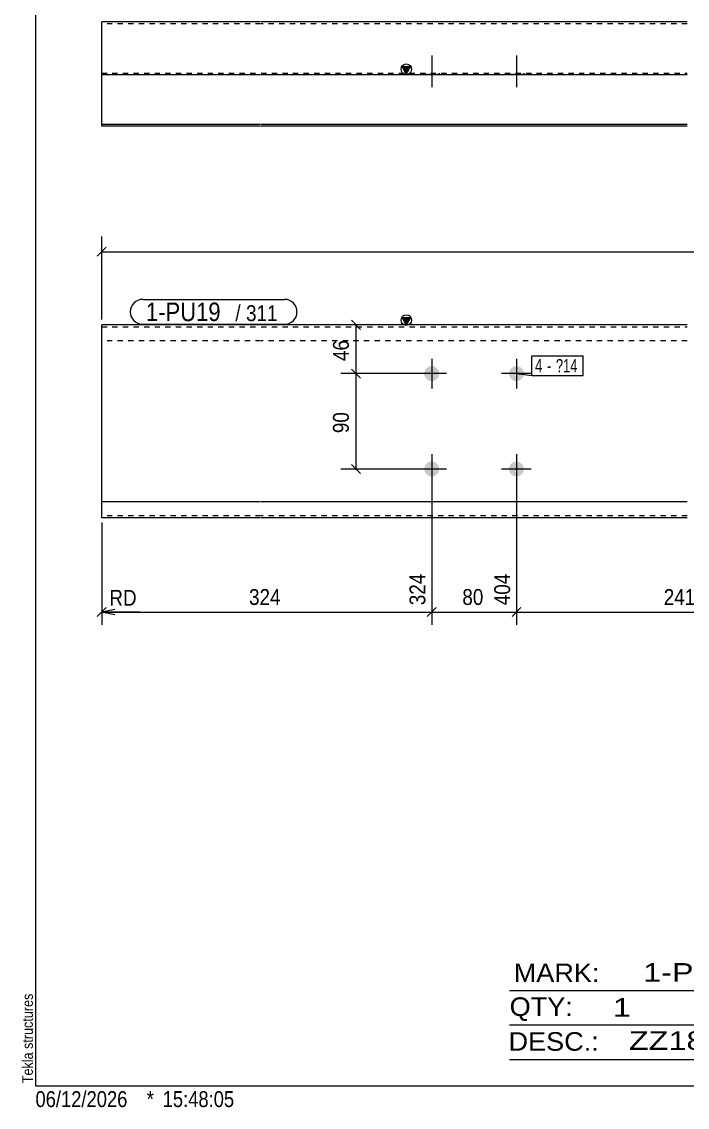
# Model space of a CAD drawing. Header units: millimetres. Extents: x 2 to 579, y 1 to 405.
# Drawn here: x 2.4 to 128, y 1 to 205.8 of the extents above; entities that cross this region are included whole.
import ezdxf

# ---------------------------------------------------------------- set-up
doc = ezdxf.new("R2010")
doc.units = ezdxf.units.MM
doc.linetypes.add('XKITLINE00', pattern=[0])
doc.linetypes.add('XKITLINE01', pattern=[4, 1, -1, 1, -1])
for name, color, linetype, lineweight in [('Bolt', 3, 'Continuous', 0), ('BoltMark', 7, 'Continuous', 0), ('Dimensions', 7, 'Continuous', 0), ('DrawingSheet', 5, 'Continuous', 0), ('OtherObjectType', 7, 'Continuous', 0), ('Part', 2, 'Continuous', 0), ('PartMark', 7, 'Continuous', 0)]:
    doc.layers.add(name, color=color, linetype=linetype, lineweight=lineweight)
doc.styles.add('ARIAL', font='ARIAL.TTF')
doc.styles.add('ARIAL_NARROW', font='ARIALN.TTF')

# ---------------------------------------------------------------- blocks, each defined once
blk = doc.blocks.new('*A1')
at = {"layer": 'Bolt'}
for points in [[(81.19, 139.35), (81.19, 139.31), (81.19, 139.28), (81.19, 139.24), (81.18, 139.21), (81.18, 139.17), (81.17, 139.14), (81.17, 139.11), (81.16, 139.07), (81.15, 139.04), (81.14, 139.01), (81.13, 138.97), (81.12, 138.94), (81.11, 138.91), (81.1, 138.88), (81.09, 138.84), (81.07, 138.81), (81.06, 138.78), (81.04, 138.75), (81.03, 138.72), (81.01, 138.69), (80.99, 138.66), (80.98, 138.63), (80.96, 138.6), (80.94, 138.57), (80.92, 138.55), (80.9, 138.52), (80.88, 138.49), (80.85, 138.47), (80.83, 138.44), (80.81, 138.41), (80.78, 138.39), (80.76, 138.37), (80.73, 138.34), (80.71, 138.32), (80.68, 138.3), (80.66, 138.28), (80.63, 138.25), (80.6, 138.23), (80.57, 138.22), (80.54, 138.2), (80.51, 138.18), (80.48, 138.16), (80.45, 138.14), (80.42, 138.13), (80.39, 138.11), (80.36, 138.1), (80.33, 138.09), (80.3, 138.07), (80.27, 138.06), (80.23, 138.05), (80.2, 138.04), (80.17, 138.03), (80.13, 138.02), (80.1, 138.01), (80.07, 138.01), (80.03, 138), (80, 137.99), (79.97, 137.99), (79.93, 137.99), (79.9, 137.98), (79.86, 137.98), (79.83, 137.98), (79.79, 137.98), (79.76, 137.98), (79.73, 137.98), (79.69, 137.98), (79.66, 137.99), (79.62, 137.99), (79.59, 137.99), (79.55, 138), (79.52, 138.01), (79.49, 138.01), (79.45, 138.02), (79.42, 138.03), (79.39, 138.04), (79.35, 138.05), (79.32, 138.06), (79.29, 138.07), (79.26, 138.09), (79.23, 138.1), (79.2, 138.11), (79.16, 138.13), (79.13, 138.14), (79.1, 138.16), (79.07, 138.18), (79.04, 138.2), (79.02, 138.22), (78.99, 138.23), (78.96, 138.25), (78.93, 138.28), (78.91, 138.3), (78.88, 138.32), (78.85, 138.34), (78.83, 138.37), (78.8, 138.39), (78.78, 138.41), (78.76, 138.44), (78.73, 138.47), (78.71, 138.49), (78.69, 138.52), (78.67, 138.55), (78.65, 138.57), (78.63, 138.6), (78.61, 138.63), (78.59, 138.66), (78.58, 138.69), (78.56, 138.72), (78.54, 138.75), (78.53, 138.78), (78.51, 138.81), (78.5, 138.84), (78.49, 138.88), (78.48, 138.91), (78.46, 138.94), (78.45, 138.97), (78.44, 139.01), (78.44, 139.04), (78.43, 139.07), (78.42, 139.11), (78.41, 139.14), (78.41, 139.17), (78.4, 139.21), (78.4, 139.24), (78.4, 139.28), (78.4, 139.31), (78.39, 139.35), (78.39, 139.38), (78.39, 139.41), (78.4, 139.45), (78.4, 139.48), (78.4, 139.52), (78.4, 139.55), (78.41, 139.58), (78.41, 139.62), (78.42, 139.65), (78.43, 139.69), (78.44, 139.72), (78.44, 139.75), (78.45, 139.79), (78.46, 139.82), (78.48, 139.85), (78.49, 139.88), (78.5, 139.92), (78.51, 139.95), (78.53, 139.98), (78.54, 140.01), (78.56, 140.04), (78.58, 140.07), (78.59, 140.1), (78.61, 140.13), (78.63, 140.16), (78.65, 140.19), (78.67, 140.21), (78.69, 140.24), (78.71, 140.27), (78.73, 140.29), (78.76, 140.32), (78.78, 140.34), (78.8, 140.37), (78.83, 140.39), (78.85, 140.42), (78.88, 140.44), (78.91, 140.46), (78.93, 140.48), (78.96, 140.5), (78.99, 140.52), (79.02, 140.54), (79.04, 140.56), (79.07, 140.58), (79.1, 140.6), (79.13, 140.61), (79.16, 140.63), (79.2, 140.65), (79.23, 140.66), (79.26, 140.67), (79.29, 140.69), (79.32, 140.7), (79.35, 140.71), (79.39, 140.72), (79.42, 140.73), (79.45, 140.74), (79.49, 140.75), (79.52, 140.75), (79.55, 140.76), (79.59, 140.76), (79.62, 140.77), (79.66, 140.77), (79.69, 140.78), (79.73, 140.78), (79.76, 140.78), (79.79, 140.78), (79.83, 140.78), (79.86, 140.78), (79.9, 140.78), (79.93, 140.77), (79.97, 140.77), (80, 140.76), (80.03, 140.76), (80.07, 140.75), (80.1, 140.75), (80.13, 140.74), (80.17, 140.73), (80.2, 140.72), (80.23, 140.71), (80.27, 140.7), (80.3, 140.69), (80.33, 140.67), (80.36, 140.66), (80.39, 140.65), (80.42, 140.63), (80.45, 140.61), (80.48, 140.6), (80.51, 140.58), (80.54, 140.56), (80.57, 140.54), (80.6, 140.52), (80.63, 140.5), (80.66, 140.48), (80.68, 140.46), (80.71, 140.44), (80.73, 140.42), (80.76, 140.39), (80.78, 140.37), (80.81, 140.34), (80.83, 140.32), (80.85, 140.29), (80.88, 140.27), (80.9, 140.24), (80.92, 140.21), (80.94, 140.19), (80.96, 140.16), (80.98, 140.13), (80.99, 140.1), (81.01, 140.07), (81.03, 140.04), (81.04, 140.01), (81.06, 139.98), (81.07, 139.95), (81.09, 139.92), (81.1, 139.88), (81.11, 139.85), (81.12, 139.82), (81.13, 139.79), (81.14, 139.75), (81.15, 139.72), (81.16, 139.69), (81.17, 139.65), (81.17, 139.62), (81.18, 139.58), (81.18, 139.55), (81.19, 139.52), (81.19, 139.48), (81.19, 139.45), (81.19, 139.41), (81.19, 139.38)], [(97.19, 139.35), (97.19, 139.31), (97.19, 139.28), (97.19, 139.24), (97.18, 139.21), (97.18, 139.17), (97.17, 139.14), (97.17, 139.11), (97.16, 139.07), (97.15, 139.04), (97.14, 139.01), (97.13, 138.97), (97.12, 138.94), (97.11, 138.91), (97.1, 138.88), (97.09, 138.84), (97.07, 138.81), (97.06, 138.78), (97.04, 138.75), (97.03, 138.72), (97.01, 138.69), (96.99, 138.66), (96.98, 138.63), (96.96, 138.6), (96.94, 138.57), (96.92, 138.55), (96.9, 138.52), (96.88, 138.49), (96.85, 138.47), (96.83, 138.44), (96.81, 138.41), (96.78, 138.39), (96.76, 138.37), (96.73, 138.34), (96.71, 138.32), (96.68, 138.3), (96.66, 138.28), (96.63, 138.25), (96.6, 138.23), (96.57, 138.22), (96.54, 138.2), (96.51, 138.18), (96.48, 138.16), (96.45, 138.14), (96.42, 138.13), (96.39, 138.11), (96.36, 138.1), (96.33, 138.09), (96.3, 138.07), (96.27, 138.06), (96.23, 138.05), (96.2, 138.04), (96.17, 138.03), (96.13, 138.02), (96.1, 138.01), (96.07, 138.01), (96.03, 138), (96, 137.99), (95.97, 137.99), (95.93, 137.99), (95.9, 137.98), (95.86, 137.98), (95.83, 137.98), (95.79, 137.98), (95.76, 137.98), (95.73, 137.98), (95.69, 137.98), (95.66, 137.99), (95.62, 137.99), (95.59, 137.99), (95.55, 138), (95.52, 138.01), (95.49, 138.01), (95.45, 138.02), (95.42, 138.03), (95.39, 138.04), (95.35, 138.05), (95.32, 138.06), (95.29, 138.07), (95.26, 138.09), (95.23, 138.1), (95.2, 138.11), (95.16, 138.13), (95.13, 138.14), (95.1, 138.16), (95.07, 138.18), (95.04, 138.2), (95.02, 138.22), (94.99, 138.23), (94.96, 138.25), (94.93, 138.28), (94.91, 138.3), (94.88, 138.32), (94.85, 138.34), (94.83, 138.37), (94.8, 138.39), (94.78, 138.41), (94.76, 138.44), (94.73, 138.47), (94.71, 138.49), (94.69, 138.52), (94.67, 138.55), (94.65, 138.57), (94.63, 138.6), (94.61, 138.63), (94.59, 138.66), (94.58, 138.69), (94.56, 138.72), (94.54, 138.75), (94.53, 138.78), (94.51, 138.81), (94.5, 138.84), (94.49, 138.88), (94.48, 138.91), (94.46, 138.94), (94.45, 138.97), (94.44, 139.01), (94.44, 139.04), (94.43, 139.07), (94.42, 139.11), (94.41, 139.14), (94.41, 139.17), (94.4, 139.21), (94.4, 139.24), (94.4, 139.28), (94.4, 139.31), (94.39, 139.35), (94.39, 139.38), (94.39, 139.41), (94.4, 139.45), (94.4, 139.48), (94.4, 139.52), (94.4, 139.55), (94.41, 139.58), (94.41, 139.62), (94.42, 139.65), (94.43, 139.69), (94.44, 139.72), (94.44, 139.75), (94.45, 139.79), (94.46, 139.82), (94.48, 139.85), (94.49, 139.88), (94.5, 139.92), (94.51, 139.95), (94.53, 139.98), (94.54, 140.01), (94.56, 140.04), (94.58, 140.07), (94.59, 140.1), (94.61, 140.13), (94.63, 140.16), (94.65, 140.19), (94.67, 140.21), (94.69, 140.24), (94.71, 140.27), (94.73, 140.29), (94.76, 140.32), (94.78, 140.34), (94.8, 140.37), (94.83, 140.39), (94.85, 140.42), (94.88, 140.44), (94.91, 140.46), (94.93, 140.48), (94.96, 140.5), (94.99, 140.52), (95.02, 140.54), (95.04, 140.56), (95.07, 140.58), (95.1, 140.6), (95.13, 140.61), (95.16, 140.63), (95.2, 140.65), (95.23, 140.66), (95.26, 140.67), (95.29, 140.69), (95.32, 140.7), (95.35, 140.71), (95.39, 140.72), (95.42, 140.73), (95.45, 140.74), (95.49, 140.75), (95.52, 140.75), (95.55, 140.76), (95.59, 140.76), (95.62, 140.77), (95.66, 140.77), (95.69, 140.78), (95.73, 140.78), (95.76, 140.78), (95.79, 140.78), (95.83, 140.78), (95.86, 140.78), (95.9, 140.78), (95.93, 140.77), (95.97, 140.77), (96, 140.76), (96.03, 140.76), (96.07, 140.75), (96.1, 140.75), (96.13, 140.74), (96.17, 140.73), (96.2, 140.72), (96.23, 140.71), (96.27, 140.7), (96.3, 140.69), (96.33, 140.67), (96.36, 140.66), (96.39, 140.65), (96.42, 140.63), (96.45, 140.61), (96.48, 140.6), (96.51, 140.58), (96.54, 140.56), (96.57, 140.54), (96.6, 140.52), (96.63, 140.5), (96.66, 140.48), (96.68, 140.46), (96.71, 140.44), (96.73, 140.42), (96.76, 140.39), (96.78, 140.37), (96.81, 140.34), (96.83, 140.32), (96.85, 140.29), (96.88, 140.27), (96.9, 140.24), (96.92, 140.21), (96.94, 140.19), (96.96, 140.16), (96.98, 140.13), (96.99, 140.1), (97.01, 140.07), (97.03, 140.04), (97.04, 140.01), (97.06, 139.98), (97.07, 139.95), (97.09, 139.92), (97.1, 139.88), (97.11, 139.85), (97.12, 139.82), (97.13, 139.79), (97.14, 139.75), (97.15, 139.72), (97.16, 139.69), (97.17, 139.65), (97.17, 139.62), (97.18, 139.58), (97.18, 139.55), (97.19, 139.52), (97.19, 139.48), (97.19, 139.45), (97.19, 139.41), (97.19, 139.38)], [(81.19, 121.35), (81.19, 121.31), (81.19, 121.28), (81.19, 121.24), (81.18, 121.21), (81.18, 121.17), (81.17, 121.14), (81.17, 121.11), (81.16, 121.07), (81.15, 121.04), (81.14, 121.01), (81.13, 120.97), (81.12, 120.94), (81.11, 120.91), (81.1, 120.88), (81.09, 120.84), (81.07, 120.81), (81.06, 120.78), (81.04, 120.75), (81.03, 120.72), (81.01, 120.69), (80.99, 120.66), (80.98, 120.63), (80.96, 120.6), (80.94, 120.57), (80.92, 120.55), (80.9, 120.52), (80.88, 120.49), (80.85, 120.47), (80.83, 120.44), (80.81, 120.41), (80.78, 120.39), (80.76, 120.37), (80.73, 120.34), (80.71, 120.32), (80.68, 120.3), (80.66, 120.28), (80.63, 120.25), (80.6, 120.23), (80.57, 120.22), (80.54, 120.2), (80.51, 120.18), (80.48, 120.16), (80.45, 120.14), (80.42, 120.13), (80.39, 120.11), (80.36, 120.1), (80.33, 120.09), (80.3, 120.07), (80.27, 120.06), (80.23, 120.05), (80.2, 120.04), (80.17, 120.03), (80.13, 120.02), (80.1, 120.01), (80.07, 120.01), (80.03, 120), (80, 119.99), (79.97, 119.99), (79.93, 119.99), (79.9, 119.98), (79.86, 119.98), (79.83, 119.98), (79.79, 119.98), (79.76, 119.98), (79.73, 119.98), (79.69, 119.98), (79.66, 119.99), (79.62, 119.99), (79.59, 119.99), (79.55, 120), (79.52, 120.01), (79.49, 120.01), (79.45, 120.02), (79.42, 120.03), (79.39, 120.04), (79.35, 120.05), (79.32, 120.06), (79.29, 120.07), (79.26, 120.09), (79.23, 120.1), (79.2, 120.11), (79.16, 120.13), (79.13, 120.14), (79.1, 120.16), (79.07, 120.18), (79.04, 120.2), (79.02, 120.22), (78.99, 120.23), (78.96, 120.25), (78.93, 120.28), (78.91, 120.3), (78.88, 120.32), (78.85, 120.34), (78.83, 120.37), (78.8, 120.39), (78.78, 120.41), (78.76, 120.44), (78.73, 120.47), (78.71, 120.49), (78.69, 120.52), (78.67, 120.55), (78.65, 120.57), (78.63, 120.6), (78.61, 120.63), (78.59, 120.66), (78.58, 120.69), (78.56, 120.72), (78.54, 120.75), (78.53, 120.78), (78.51, 120.81), (78.5, 120.84), (78.49, 120.88), (78.48, 120.91), (78.46, 120.94), (78.45, 120.97), (78.44, 121.01), (78.44, 121.04), (78.43, 121.07), (78.42, 121.11), (78.41, 121.14), (78.41, 121.17), (78.4, 121.21), (78.4, 121.24), (78.4, 121.28), (78.4, 121.31), (78.39, 121.35), (78.39, 121.38), (78.39, 121.41), (78.4, 121.45), (78.4, 121.48), (78.4, 121.52), (78.4, 121.55), (78.41, 121.58), (78.41, 121.62), (78.42, 121.65), (78.43, 121.69), (78.44, 121.72), (78.44, 121.75), (78.45, 121.79), (78.46, 121.82), (78.48, 121.85), (78.49, 121.88), (78.5, 121.92), (78.51, 121.95), (78.53, 121.98), (78.54, 122.01), (78.56, 122.04), (78.58, 122.07), (78.59, 122.1), (78.61, 122.13), (78.63, 122.16), (78.65, 122.19), (78.67, 122.21), (78.69, 122.24), (78.71, 122.27), (78.73, 122.29), (78.76, 122.32), (78.78, 122.34), (78.8, 122.37), (78.83, 122.39), (78.85, 122.42), (78.88, 122.44), (78.91, 122.46), (78.93, 122.48), (78.96, 122.5), (78.99, 122.52), (79.02, 122.54), (79.04, 122.56), (79.07, 122.58), (79.1, 122.6), (79.13, 122.61), (79.16, 122.63), (79.2, 122.65), (79.23, 122.66), (79.26, 122.67), (79.29, 122.69), (79.32, 122.7), (79.35, 122.71), (79.39, 122.72), (79.42, 122.73), (79.45, 122.74), (79.49, 122.75), (79.52, 122.75), (79.55, 122.76), (79.59, 122.76), (79.62, 122.77), (79.66, 122.77), (79.69, 122.78), (79.73, 122.78), (79.76, 122.78), (79.79, 122.78), (79.83, 122.78), (79.86, 122.78), (79.9, 122.78), (79.93, 122.77), (79.97, 122.77), (80, 122.76), (80.03, 122.76), (80.07, 122.75), (80.1, 122.75), (80.13, 122.74), (80.17, 122.73), (80.2, 122.72), (80.23, 122.71), (80.27, 122.7), (80.3, 122.69), (80.33, 122.67), (80.36, 122.66), (80.39, 122.65), (80.42, 122.63), (80.45, 122.61), (80.48, 122.6), (80.51, 122.58), (80.54, 122.56), (80.57, 122.54), (80.6, 122.52), (80.63, 122.5), (80.66, 122.48), (80.68, 122.46), (80.71, 122.44), (80.73, 122.42), (80.76, 122.39), (80.78, 122.37), (80.81, 122.34), (80.83, 122.32), (80.85, 122.29), (80.88, 122.27), (80.9, 122.24), (80.92, 122.21), (80.94, 122.19), (80.96, 122.16), (80.98, 122.13), (80.99, 122.1), (81.01, 122.07), (81.03, 122.04), (81.04, 122.01), (81.06, 121.98), (81.07, 121.95), (81.09, 121.92), (81.1, 121.88), (81.11, 121.85), (81.12, 121.82), (81.13, 121.79), (81.14, 121.75), (81.15, 121.72), (81.16, 121.69), (81.17, 121.65), (81.17, 121.62), (81.18, 121.58), (81.18, 121.55), (81.19, 121.52), (81.19, 121.48), (81.19, 121.45), (81.19, 121.41), (81.19, 121.38)], [(97.19, 121.35), (97.19, 121.31), (97.19, 121.28), (97.19, 121.24), (97.18, 121.21), (97.18, 121.17), (97.17, 121.14), (97.17, 121.11), (97.16, 121.07), (97.15, 121.04), (97.14, 121.01), (97.13, 120.97), (97.12, 120.94), (97.11, 120.91), (97.1, 120.88), (97.09, 120.84), (97.07, 120.81), (97.06, 120.78), (97.04, 120.75), (97.03, 120.72), (97.01, 120.69), (96.99, 120.66), (96.98, 120.63), (96.96, 120.6), (96.94, 120.57), (96.92, 120.55), (96.9, 120.52), (96.88, 120.49), (96.85, 120.47), (96.83, 120.44), (96.81, 120.41), (96.78, 120.39), (96.76, 120.37), (96.73, 120.34), (96.71, 120.32), (96.68, 120.3), (96.66, 120.28), (96.63, 120.25), (96.6, 120.23), (96.57, 120.22), (96.54, 120.2), (96.51, 120.18), (96.48, 120.16), (96.45, 120.14), (96.42, 120.13), (96.39, 120.11), (96.36, 120.1), (96.33, 120.09), (96.3, 120.07), (96.27, 120.06), (96.23, 120.05), (96.2, 120.04), (96.17, 120.03), (96.13, 120.02), (96.1, 120.01), (96.07, 120.01), (96.03, 120), (96, 119.99), (95.97, 119.99), (95.93, 119.99), (95.9, 119.98), (95.86, 119.98), (95.83, 119.98), (95.79, 119.98), (95.76, 119.98), (95.73, 119.98), (95.69, 119.98), (95.66, 119.99), (95.62, 119.99), (95.59, 119.99), (95.55, 120), (95.52, 120.01), (95.49, 120.01), (95.45, 120.02), (95.42, 120.03), (95.39, 120.04), (95.35, 120.05), (95.32, 120.06), (95.29, 120.07), (95.26, 120.09), (95.23, 120.1), (95.2, 120.11), (95.16, 120.13), (95.13, 120.14), (95.1, 120.16), (95.07, 120.18), (95.04, 120.2), (95.02, 120.22), (94.99, 120.23), (94.96, 120.25), (94.93, 120.28), (94.91, 120.3), (94.88, 120.32), (94.85, 120.34), (94.83, 120.37), (94.8, 120.39), (94.78, 120.41), (94.76, 120.44), (94.73, 120.47), (94.71, 120.49), (94.69, 120.52), (94.67, 120.55), (94.65, 120.57), (94.63, 120.6), (94.61, 120.63), (94.59, 120.66), (94.58, 120.69), (94.56, 120.72), (94.54, 120.75), (94.53, 120.78), (94.51, 120.81), (94.5, 120.84), (94.49, 120.88), (94.48, 120.91), (94.46, 120.94), (94.45, 120.97), (94.44, 121.01), (94.44, 121.04), (94.43, 121.07), (94.42, 121.11), (94.41, 121.14), (94.41, 121.17), (94.4, 121.21), (94.4, 121.24), (94.4, 121.28), (94.4, 121.31), (94.39, 121.35), (94.39, 121.38), (94.39, 121.41), (94.4, 121.45), (94.4, 121.48), (94.4, 121.52), (94.4, 121.55), (94.41, 121.58), (94.41, 121.62), (94.42, 121.65), (94.43, 121.69), (94.44, 121.72), (94.44, 121.75), (94.45, 121.79), (94.46, 121.82), (94.48, 121.85), (94.49, 121.88), (94.5, 121.92), (94.51, 121.95), (94.53, 121.98), (94.54, 122.01), (94.56, 122.04), (94.58, 122.07), (94.59, 122.1), (94.61, 122.13), (94.63, 122.16), (94.65, 122.19), (94.67, 122.21), (94.69, 122.24), (94.71, 122.27), (94.73, 122.29), (94.76, 122.32), (94.78, 122.34), (94.8, 122.37), (94.83, 122.39), (94.85, 122.42), (94.88, 122.44), (94.91, 122.46), (94.93, 122.48), (94.96, 122.5), (94.99, 122.52), (95.02, 122.54), (95.04, 122.56), (95.07, 122.58), (95.1, 122.6), (95.13, 122.61), (95.16, 122.63), (95.2, 122.65), (95.23, 122.66), (95.26, 122.67), (95.29, 122.69), (95.32, 122.7), (95.35, 122.71), (95.39, 122.72), (95.42, 122.73), (95.45, 122.74), (95.49, 122.75), (95.52, 122.75), (95.55, 122.76), (95.59, 122.76), (95.62, 122.77), (95.66, 122.77), (95.69, 122.78), (95.73, 122.78), (95.76, 122.78), (95.79, 122.78), (95.83, 122.78), (95.86, 122.78), (95.9, 122.78), (95.93, 122.77), (95.97, 122.77), (96, 122.76), (96.03, 122.76), (96.07, 122.75), (96.1, 122.75), (96.13, 122.74), (96.17, 122.73), (96.2, 122.72), (96.23, 122.71), (96.27, 122.7), (96.3, 122.69), (96.33, 122.67), (96.36, 122.66), (96.39, 122.65), (96.42, 122.63), (96.45, 122.61), (96.48, 122.6), (96.51, 122.58), (96.54, 122.56), (96.57, 122.54), (96.6, 122.52), (96.63, 122.5), (96.66, 122.48), (96.68, 122.46), (96.71, 122.44), (96.73, 122.42), (96.76, 122.39), (96.78, 122.37), (96.81, 122.34), (96.83, 122.32), (96.85, 122.29), (96.88, 122.27), (96.9, 122.24), (96.92, 122.21), (96.94, 122.19), (96.96, 122.16), (96.98, 122.13), (96.99, 122.1), (97.01, 122.07), (97.03, 122.04), (97.04, 122.01), (97.06, 121.98), (97.07, 121.95), (97.09, 121.92), (97.1, 121.88), (97.11, 121.85), (97.12, 121.82), (97.13, 121.79), (97.14, 121.75), (97.15, 121.72), (97.16, 121.69), (97.17, 121.65), (97.17, 121.62), (97.18, 121.58), (97.18, 121.55), (97.19, 121.52), (97.19, 121.48), (97.19, 121.45), (97.19, 121.41), (97.19, 121.38)]]:
    blk.add_hatch(color=3, dxfattribs=at).paths.add_polyline_path(points, flags=17)
at = {"layer": 'Bolt', "color": 3, "linetype": 'XKITLINE00', "lineweight": 0}
for p, q in [((79.79, 142.18), (79.79, 136.58)), ((95.79, 142.18), (95.79, 136.58)), ((82.59, 139.38), (76.99, 139.38)), ((98.59, 139.38), (92.99, 139.38)), ((79.79, 124.18), (79.79, 118.58)), ((95.79, 124.18), (95.79, 118.58)), ((82.59, 121.38), (76.99, 121.38)), ((98.59, 121.38), (92.99, 121.38))]:
    blk.add_line(p, q, dxfattribs=at)
blk = doc.blocks.new('*A6')
at = {"layer": 'Part'}
blk.add_hatch(color=2, dxfattribs=at).paths.add_polyline_path([(74.2, 149.98), (75.8, 149.98), (75, 148.58)], flags=17)
at = {"layer": 'Part', "color": 2, "linetype": 'XKITLINE00', "lineweight": 0}
for p, q in [((75, 148.58), (74.2, 149.98)), ((74.2, 149.98), (75.8, 149.98)), ((75.8, 149.98), (75, 148.58)), ((17.5, 112.18), (17.5, 148.58)), ((47.5, 148.58), (17.5, 148.58)), ((127.99, 148.58), (47.6, 148.58)), ((47.5, 115.18), (17.5, 115.18)), ((127.99, 115.18), (47.6, 115.18)), ((47.5, 112.18), (17.5, 112.18)), ((127.99, 112.18), (47.6, 112.18))]:
    blk.add_line(p, q, dxfattribs=at)
at = {"layer": 'Part', "color": 7, "linetype": 'XKITLINE01', "lineweight": 0}
for p, q in [((17.5, 148.22), (47.5, 148.22)), ((47.6, 148.22), (127.99, 148.22)), ((47.5, 145.58), (17.5, 145.58)), ((127.99, 145.58), (47.6, 145.58)), ((47.5, 112.54), (17.5, 112.54)), ((127.99, 112.54), (47.6, 112.54))]:
    blk.add_line(p, q, dxfattribs=at)
at = {"layer": 'Part', "color": 2, "linetype": 'XKITLINE00', "lineweight": 0}
blk.add_circle((75, 149.48), 1, dxfattribs=at)
blk = doc.blocks.new('*A7')
at = {"layer": 'Bolt'}
for points in [[(81.19, 196.08), (81.19, 195.72), (78.39, 195.72), (78.39, 196.08)], [(81.19, 196.08), (81.19, 195.72), (78.39, 195.72), (78.39, 196.08)], [(97.19, 196.08), (97.19, 195.72), (94.39, 195.72), (94.39, 196.08)], [(97.19, 196.08), (97.19, 195.72), (94.39, 195.72), (94.39, 196.08)]]:
    blk.add_hatch(color=3, dxfattribs=at).paths.add_polyline_path(points, flags=17)
at = {"layer": 'Bolt', "color": 3, "linetype": 'XKITLINE00', "lineweight": 0}
for p, q in [((79.79, 199.4), (79.79, 193.4)), ((79.79, 199.4), (79.79, 193.4)), ((95.79, 199.4), (95.79, 193.4)), ((95.79, 199.4), (95.79, 193.4)), ((78.39, 196.08), (78.39, 195.72)), ((78.39, 196.08), (78.39, 195.72)), ((81.19, 196.08), (81.19, 195.72)), ((81.19, 196.08), (81.19, 195.72)), ((94.39, 196.08), (94.39, 195.72)), ((94.39, 196.08), (94.39, 195.72)), ((97.19, 196.08), (97.19, 195.72)), ((97.19, 196.08), (97.19, 195.72))]:
    blk.add_line(p, q, dxfattribs=at)
blk = doc.blocks.new('*A12')
at = {"layer": 'Part'}
blk.add_hatch(color=2, dxfattribs=at).paths.add_polyline_path([(74.2, 197.3), (75.8, 197.3), (75, 195.9)], flags=17)
at = {"layer": 'Part', "color": 2, "linetype": 'XKITLINE00', "lineweight": 0}
for p, q in [((17.5, 186.44), (17.5, 205.72)), ((47.5, 205.72), (17.5, 205.72)), ((127.99, 205.72), (47.6, 205.72)), ((75, 195.9), (74.2, 197.3)), ((74.2, 197.3), (75.8, 197.3)), ((75.8, 197.3), (75, 195.9)), ((47.5, 195.72), (17.5, 195.72)), ((127.99, 195.72), (47.6, 195.72)), ((17.5, 186.08), (17.5, 186.44)), ((17.5, 186.44), (47.5, 186.44)), ((47.6, 186.44), (127.99, 186.44)), ((47.5, 186.08), (17.5, 186.08)), ((127.99, 186.08), (47.6, 186.08))]:
    blk.add_line(p, q, dxfattribs=at)
at = {"layer": 'Part', "color": 7, "linetype": 'XKITLINE01', "lineweight": 0}
for p, q in [((47.5, 205.36), (17.5, 205.36)), ((127.99, 205.36), (47.6, 205.36)), ((17.5, 196.08), (47.5, 196.08)), ((47.6, 196.08), (127.99, 196.08))]:
    blk.add_line(p, q, dxfattribs=at)
at = {"layer": 'Part', "color": 2, "linetype": 'XKITLINE00', "lineweight": 0}
blk.add_circle((75, 196.8), 1, dxfattribs=at)
blk = doc.blocks.new('*A13')
at = {"layer": 'DrawingSheet', "color": 5, "linetype": 'XKITLINE00', "lineweight": 0}
for p, q in [((5, 405), (5, 5)), ((5, 5), (579, 5))]:
    blk.add_line(p, q, dxfattribs=at)
at = {"layer": 'DrawingSheet', "color": 5, "style": 'ARIAL', "width": 0.85}
blk.add_text('Tekla structures', height=2, rotation=90, dxfattribs=at).set_placement((4.5, 5.5))
blk = doc.blocks.new('*A17')
at = {"layer": 'OtherObjectType', "color": 6, "linetype": 'XKITLINE00', "lineweight": 0}
for p, q in [((94.5, 23), (144.5, 23)), ((94.5, 16.5), (144.5, 16.5)), ((94.5, 10), (144.5, 10))]:
    blk.add_line(p, q, dxfattribs=at)
at = {"layer": 'OtherObjectType', "color": 6, "style": 'ARIAL_NARROW'}
for s, width, p in [('MARK:', 1.275, (95.27, 24.58)), ('1-PU19', 1.525501, (119.69, 24.65)), ('QTY:', 1.275, (94.5, 18.19)), ('1', 1.525501, (113.99, 18.05)), ('DESC.:', 1.275, (94.29, 11.63)), ('ZZ182-1.8-15-50', 1.525501, (117, 11.79))]:
    blk.add_text(s, height=3.5, dxfattribs=dict(at, width=width)).set_placement(p)
blk = doc.blocks.new('*A20')
at = {"layer": 'OtherObjectType', "color": 7, "style": 'ARIAL_NARROW', "width": 1.008832}
for s, p in [('06/12/2026', (4.99, 1)), ('*', (26, 1)), ('15:48:05', (29, 1))]:
    blk.add_text(s, height=3, dxfattribs=at).set_placement(p)
blk = doc.blocks.new('*A23')
at = {"layer": 'Dimensions', "color": 7, "linetype": 'XKITLINE00', "lineweight": 0}
for p, q in [((78.79, 139.38), (62.65, 139.38)), ((64.65, 140.23), (66.35, 138.53)), ((65.5, 121.38), (65.5, 139.38)), ((78.79, 121.38), (62.65, 121.38)), ((64.65, 122.23), (66.35, 120.53))]:
    blk.add_line(p, q, dxfattribs=at)
at = {"layer": 'Dimensions', "color": 3}
for p in [(65.5, 139.38), (65.5, 121.38)]:
    blk.add_point(p, dxfattribs=at)
at = {"layer": 'Dimensions', "color": 3, "style": 'ARIAL', "width": 0.85}
blk.add_text('90', height=3, rotation=90.0002, dxfattribs=at).set_placement((64.15, 128.15))
blk = doc.blocks.new('*A24')
at = {"layer": 'Dimensions', "color": 7, "linetype": 'XKITLINE00', "lineweight": 0}
for p, q in [((78.79, 148.58), (62.65, 148.58)), ((64.65, 149.43), (66.35, 147.73)), ((65.5, 139.38), (65.5, 148.58)), ((78.79, 139.38), (62.65, 139.38)), ((64.65, 140.23), (66.35, 138.53))]:
    blk.add_line(p, q, dxfattribs=at)
at = {"layer": 'Dimensions', "color": 3}
for p in [(65.5, 148.58), (65.5, 139.38)]:
    blk.add_point(p, dxfattribs=at)
at = {"layer": 'Dimensions', "color": 3, "style": 'ARIAL', "width": 0.85}
blk.add_text('46', height=3, rotation=90.0002, dxfattribs=at).set_placement((64.15, 141.75))
blk = doc.blocks.new('*A29')
at = {"layer": 'Dimensions', "color": 7, "linetype": 'XKITLINE00', "lineweight": 0}
for p, q in [((17.5, 149.58), (17.5, 165.23)), ((18.35, 163.23), (16.65, 161.53)), ((17.5, 162.38), (442.23, 162.38))]:
    blk.add_line(p, q, dxfattribs=at)
at = {"layer": 'Dimensions', "color": 3}
blk.add_point((17.5, 162.38), dxfattribs=at)
blk = doc.blocks.new('*A30')
at = {"layer": 'Dimensions', "color": 7, "linetype": 'XKITLINE00', "lineweight": 0}
for p, q in [((79.79, 120.38), (79.79, 91.98)), ((17.5, 111.3), (17.5, 92.28)), ((17.5, 111.18), (17.5, 91.98)), ((18.35, 95.23), (16.65, 93.53)), ((20, 94.88), (17.5, 94.38)), ((17.5, 94.38), (79.79, 94.38)), ((20, 93.88), (17.5, 94.38)), ((24.72, 94.38), (17.5, 94.38)), ((80.64, 95.23), (78.95, 93.53))]:
    blk.add_line(p, q, dxfattribs=at)
at = {"layer": 'Dimensions', "color": 3}
for p in [(17.5, 94.38), (79.79, 94.38)]:
    blk.add_point(p, dxfattribs=at)
at = {"layer": 'Dimensions', "color": 7}
blk.add_point((17.5, 94.38), dxfattribs=at)
at = {"layer": 'Dimensions', "color": 3, "style": 'ARIAL', "width": 0.85}
blk.add_text('324', height=3, rotation=90.0002, dxfattribs=at).set_placement((78.59, 95.68))
for s, p in [('RD', (18.94, 95.58)), ('324', (45.31, 95.73))]:
    blk.add_text(s, height=3, dxfattribs=at).set_placement(p)
blk = doc.blocks.new('*A31')
at = {"layer": 'Dimensions', "color": 7, "linetype": 'XKITLINE00', "lineweight": 0}
for p, q in [((79.79, 120.38), (79.79, 91.98)), ((95.79, 120.38), (95.79, 91.98)), ((80.64, 95.23), (78.95, 93.53)), ((79.79, 94.38), (95.79, 94.38)), ((96.64, 95.23), (94.95, 93.53))]:
    blk.add_line(p, q, dxfattribs=at)
at = {"layer": 'Dimensions', "color": 3}
for p in [(79.79, 94.38), (95.79, 94.38)]:
    blk.add_point(p, dxfattribs=at)
at = {"layer": 'Dimensions', "color": 3, "style": 'ARIAL', "width": 0.85}
blk.add_text('404', height=3, rotation=90.0002, dxfattribs=at).set_placement((94.59, 95.68))
blk.add_text('80', height=3, dxfattribs=at).set_placement((85.57, 95.73))
blk = doc.blocks.new('*A32')
at = {"layer": 'Dimensions', "color": 7, "linetype": 'XKITLINE00', "lineweight": 0}
for p, q in [((95.79, 120.38), (95.79, 91.98)), ((160.28, 120.38), (160.28, 91.98)), ((96.64, 95.23), (94.95, 93.53)), ((95.79, 94.38), (160.28, 94.38)), ((161.13, 95.23), (159.43, 93.53))]:
    blk.add_line(p, q, dxfattribs=at)
at = {"layer": 'Dimensions', "color": 3}
for p in [(95.79, 94.38), (160.28, 94.38)]:
    blk.add_point(p, dxfattribs=at)
at = {"layer": 'Dimensions', "color": 3, "style": 'ARIAL', "width": 0.85}
blk.add_text('2817', height=3, rotation=90.0002, dxfattribs=at).set_placement((159.08, 95.68))
blk.add_text('2413', height=3, dxfattribs=at).set_placement((123.59, 95.73))
blk = doc.blocks.new('*A42')
at = {"layer": 'BoltMark', "color": 7, "linetype": 'XKITLINE00', "lineweight": 0}
for p, q in [((98.7, 142.73), (108.38, 142.73)), ((98.7, 139.03), (98.7, 142.73)), ((108.38, 139.03), (108.38, 142.73)), ((95.79, 139.38), (98.7, 139.03)), ((98.7, 139.03), (108.38, 139.03))]:
    blk.add_line(p, q, dxfattribs=at)
at = {"layer": 'BoltMark', "color": 3, "style": 'ARIAL_NARROW', "width": 0.85}
for s, p in [('4', (99.3, 139.63)), ('?14', (103.23, 139.63)), ('-', (101.57, 139.63))]:
    blk.add_text(s, height=2.5, dxfattribs=at).set_placement(p)
blk = doc.blocks.new('*A43')
at = {"layer": 'PartMark', "color": 7, "linetype": 'XKITLINE00', "lineweight": 0}
for p, q in [((25.25, 153.38), (52.01, 153.38)), ((25.25, 148.68), (52.01, 148.68))]:
    blk.add_line(p, q, dxfattribs=at)
for centre, start, end in [((25.25, 151.03), 90, 270), ((52.01, 151.03), 270, 90)]:
    blk.add_arc(centre, 2.35, start, end, dxfattribs=at)
at = {"layer": 'PartMark', "color": 1, "style": 'ARIAL', "width": 0.85}
blk.add_text('1-PU19', height=3.5, dxfattribs=at).set_placement((25.85, 149.28))
at = {"layer": 'PartMark', "color": 3, "style": 'ARIAL', "width": 0.85}
for s, p in [('/', (42.73, 149.28)), ('311', (44.74, 149.28))]:
    blk.add_text(s, height=3, dxfattribs=at).set_placement(p)

msp = doc.modelspace()

# ---------------------------------------------------------------- block references
at = {"lineweight": 0}
for name in ['*A13', '*A7', '*A29', '*A43', '*A24', '*A1', '*A42', '*A23', '*A30', '*A31', '*A32', '*A17', '*A20']:
    msp.add_blockref(name, (0, 0), dxfattribs=at)
at = {"layer": 'Part', "lineweight": 0}
for name in ['*A12', '*A6']:
    msp.add_blockref(name, (0, 0), dxfattribs=at)

doc.saveas('drawing.dxf')
